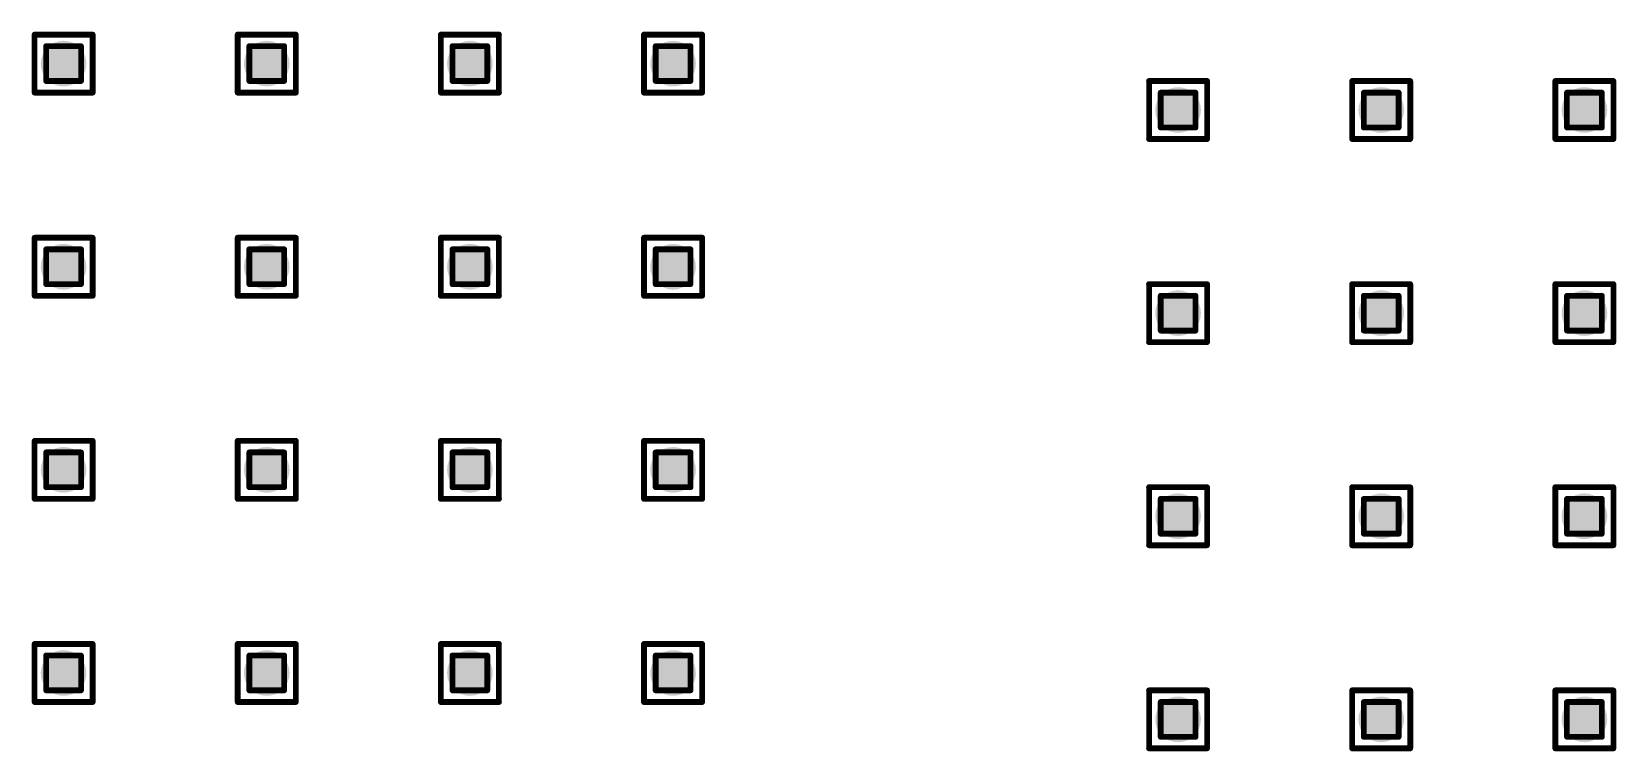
# Model space of a CAD drawing. Header units: millimetres. Extents: x -25 to 478, y -31 to 252.
# Drawn here: x 33.07 to 46.94, y 49.56 to 55.85 of the extents above; entities that cross this region are included whole.
import ezdxf

# ---------------------------------------------------------------- set-up
doc = ezdxf.new("R2010")
doc.units = ezdxf.units.MM
doc.layers.add('DrillDrawing', color=1, linetype='Continuous')
doc.layers.add('ViaHoleLayer', color=16, linetype='Continuous')

msp = doc.modelspace()

# ---------------------------------------------------------------- hatches: boundary and pattern name
at = {"layer": 'ViaHoleLayer'}
h = msp.add_hatch(color=16, dxfattribs=at)
edge = h.paths.add_edge_path()
edge.add_arc((33.35, 55.575), 0.2, 0, 360)
h = msp.add_hatch(color=16, dxfattribs=at)
edge = h.paths.add_edge_path()
edge.add_arc((35.128, 55.575), 0.2, 0, 360)
h = msp.add_hatch(color=16, dxfattribs=at)
edge = h.paths.add_edge_path()
edge.add_arc((36.906, 55.575), 0.2, 0, 360)
h = msp.add_hatch(color=16, dxfattribs=at)
edge = h.paths.add_edge_path()
edge.add_arc((38.684, 55.575), 0.2, 0, 360)
h = msp.add_hatch(color=16, dxfattribs=at)
edge = h.paths.add_edge_path()
edge.add_arc((43.104, 55.169), 0.2, 0, 360)
h = msp.add_hatch(color=16, dxfattribs=at)
edge = h.paths.add_edge_path()
edge.add_arc((44.882, 55.169), 0.2, 0, 360)
h = msp.add_hatch(color=16, dxfattribs=at)
edge = h.paths.add_edge_path()
edge.add_arc((46.66, 55.169), 0.2, 0, 360)
h = msp.add_hatch(color=16, dxfattribs=at)
edge = h.paths.add_edge_path()
edge.add_arc((33.35, 53.797), 0.2, 0, 360)
h = msp.add_hatch(color=16, dxfattribs=at)
edge = h.paths.add_edge_path()
edge.add_arc((35.128, 53.797), 0.2, 0, 360)
h = msp.add_hatch(color=16, dxfattribs=at)
edge = h.paths.add_edge_path()
edge.add_arc((36.906, 53.797), 0.2, 0, 360)
h = msp.add_hatch(color=16, dxfattribs=at)
edge = h.paths.add_edge_path()
edge.add_arc((38.684, 53.797), 0.2, 0, 360)
h = msp.add_hatch(color=16, dxfattribs=at)
edge = h.paths.add_edge_path()
edge.add_arc((43.104, 53.391), 0.2, 0, 360)
h = msp.add_hatch(color=16, dxfattribs=at)
edge = h.paths.add_edge_path()
edge.add_arc((44.882, 53.391), 0.2, 0, 360)
h = msp.add_hatch(color=16, dxfattribs=at)
edge = h.paths.add_edge_path()
edge.add_arc((46.66, 53.391), 0.2, 0, 360)
h = msp.add_hatch(color=16, dxfattribs=at)
edge = h.paths.add_edge_path()
edge.add_arc((33.35, 52.019), 0.2, 0, 360)
h = msp.add_hatch(color=16, dxfattribs=at)
edge = h.paths.add_edge_path()
edge.add_arc((35.128, 52.019), 0.2, 0, 360)
h = msp.add_hatch(color=16, dxfattribs=at)
edge = h.paths.add_edge_path()
edge.add_arc((36.906, 52.019), 0.2, 0, 360)
h = msp.add_hatch(color=16, dxfattribs=at)
edge = h.paths.add_edge_path()
edge.add_arc((38.684, 52.019), 0.2, 0, 360)
h = msp.add_hatch(color=16, dxfattribs=at)
edge = h.paths.add_edge_path()
edge.add_arc((43.104, 51.613), 0.2, 0, 360)
h = msp.add_hatch(color=16, dxfattribs=at)
edge = h.paths.add_edge_path()
edge.add_arc((44.882, 51.613), 0.2, 0, 360)
h = msp.add_hatch(color=16, dxfattribs=at)
edge = h.paths.add_edge_path()
edge.add_arc((46.66, 51.613), 0.2, 0, 360)
h = msp.add_hatch(color=16, dxfattribs=at)
edge = h.paths.add_edge_path()
edge.add_arc((33.35, 50.241), 0.2, 0, 360)
h = msp.add_hatch(color=16, dxfattribs=at)
edge = h.paths.add_edge_path()
edge.add_arc((35.128, 50.241), 0.2, 0, 360)
h = msp.add_hatch(color=16, dxfattribs=at)
edge = h.paths.add_edge_path()
edge.add_arc((36.906, 50.241), 0.2, 0, 360)
h = msp.add_hatch(color=16, dxfattribs=at)
edge = h.paths.add_edge_path()
edge.add_arc((38.684, 50.241), 0.2, 0, 360)
h = msp.add_hatch(color=16, dxfattribs=at)
edge = h.paths.add_edge_path()
edge.add_arc((43.104, 49.835), 0.2, 0, 360)
h = msp.add_hatch(color=16, dxfattribs=at)
edge = h.paths.add_edge_path()
edge.add_arc((44.882, 49.835), 0.2, 0, 360)
h = msp.add_hatch(color=16, dxfattribs=at)
edge = h.paths.add_edge_path()
edge.add_arc((46.66, 49.835), 0.2, 0, 360)

# ---------------------------------------------------------------- linework, layer by layer
at = {"layer": 'DrillDrawing', "const_width": 0.0508}
for points in [[(33.096, 55.829), (33.604, 55.829)], [(33.096, 55.321), (33.096, 55.829)], [(33.198, 55.728), (33.503, 55.728)], [(33.198, 55.423), (33.198, 55.728)], [(33.503, 55.423), (33.503, 55.728)], [(33.604, 55.321), (33.604, 55.829)], [(34.874, 55.829), (35.382, 55.829)], [(34.874, 55.321), (34.874, 55.829)], [(34.976, 55.728), (35.281, 55.728)], [(34.976, 55.423), (34.976, 55.728)], [(35.281, 55.423), (35.281, 55.728)], [(35.382, 55.321), (35.382, 55.829)], [(36.652, 55.829), (37.16, 55.829)], [(36.652, 55.321), (36.652, 55.829)], [(36.754, 55.728), (37.059, 55.728)], [(36.754, 55.423), (36.754, 55.728)], [(37.059, 55.423), (37.059, 55.728)], [(37.16, 55.321), (37.16, 55.829)], [(38.43, 55.829), (38.938, 55.829)], [(38.43, 55.321), (38.43, 55.829)], [(38.532, 55.728), (38.837, 55.728)], [(38.532, 55.423), (38.532, 55.728)], [(38.837, 55.423), (38.837, 55.728)], [(38.938, 55.321), (38.938, 55.829)], [(33.096, 55.321), (33.604, 55.321)], [(33.198, 55.423), (33.503, 55.423)], [(34.874, 55.321), (35.382, 55.321)], [(34.976, 55.423), (35.281, 55.423)], [(36.652, 55.321), (37.16, 55.321)], [(36.754, 55.423), (37.059, 55.423)], [(38.43, 55.321), (38.938, 55.321)], [(38.532, 55.423), (38.837, 55.423)], [(42.85, 55.423), (43.358, 55.423)], [(42.85, 54.915), (42.85, 55.423)], [(42.951, 55.321), (43.256, 55.321)], [(42.951, 55.016), (42.951, 55.321)], [(43.256, 55.016), (43.256, 55.321)], [(43.358, 54.915), (43.358, 55.423)], [(44.628, 55.423), (45.136, 55.423)], [(44.628, 54.915), (44.628, 55.423)], [(44.729, 55.321), (45.034, 55.321)], [(44.729, 55.016), (44.729, 55.321)], [(45.034, 55.016), (45.034, 55.321)], [(45.136, 54.915), (45.136, 55.423)], [(46.406, 55.423), (46.914, 55.423)], [(46.406, 54.915), (46.406, 55.423)], [(46.507, 55.321), (46.812, 55.321)], [(46.507, 55.016), (46.507, 55.321)], [(46.812, 55.016), (46.812, 55.321)], [(46.914, 54.915), (46.914, 55.423)], [(42.85, 54.915), (43.358, 54.915)], [(42.951, 55.016), (43.256, 55.016)], [(44.628, 54.915), (45.136, 54.915)], [(44.729, 55.016), (45.034, 55.016)], [(46.406, 54.915), (46.914, 54.915)], [(46.507, 55.016), (46.812, 55.016)], [(33.096, 54.051), (33.604, 54.051)], [(33.096, 53.543), (33.096, 54.051)], [(33.198, 53.95), (33.503, 53.95)], [(33.198, 53.645), (33.198, 53.95)], [(33.503, 53.645), (33.503, 53.95)], [(33.604, 53.543), (33.604, 54.051)], [(34.874, 54.051), (35.382, 54.051)], [(34.874, 53.543), (34.874, 54.051)], [(34.976, 53.95), (35.281, 53.95)], [(34.976, 53.645), (34.976, 53.95)], [(35.281, 53.645), (35.281, 53.95)], [(35.382, 53.543), (35.382, 54.051)], [(36.652, 54.051), (37.16, 54.051)], [(36.652, 53.543), (36.652, 54.051)], [(36.754, 53.95), (37.059, 53.95)], [(36.754, 53.645), (36.754, 53.95)], [(37.059, 53.645), (37.059, 53.95)], [(37.16, 53.543), (37.16, 54.051)], [(38.43, 54.051), (38.938, 54.051)], [(38.43, 53.543), (38.43, 54.051)], [(38.532, 53.95), (38.837, 53.95)], [(38.532, 53.645), (38.532, 53.95)], [(38.837, 53.645), (38.837, 53.95)], [(38.938, 53.543), (38.938, 54.051)], [(33.096, 53.543), (33.604, 53.543)], [(33.198, 53.645), (33.503, 53.645)], [(34.874, 53.543), (35.382, 53.543)], [(34.976, 53.645), (35.281, 53.645)], [(36.652, 53.543), (37.16, 53.543)], [(36.754, 53.645), (37.059, 53.645)], [(38.43, 53.543), (38.938, 53.543)], [(38.532, 53.645), (38.837, 53.645)], [(42.85, 53.645), (43.358, 53.645)], [(42.85, 53.137), (42.85, 53.645)], [(42.951, 53.543), (43.256, 53.543)], [(42.951, 53.238), (42.951, 53.543)], [(43.256, 53.238), (43.256, 53.543)], [(43.358, 53.137), (43.358, 53.645)], [(44.628, 53.645), (45.136, 53.645)], [(44.628, 53.137), (44.628, 53.645)], [(44.729, 53.543), (45.034, 53.543)], [(44.729, 53.238), (44.729, 53.543)], [(45.034, 53.238), (45.034, 53.543)], [(45.136, 53.137), (45.136, 53.645)], [(46.406, 53.645), (46.914, 53.645)], [(46.406, 53.137), (46.406, 53.645)], [(46.507, 53.543), (46.812, 53.543)], [(46.507, 53.238), (46.507, 53.543)], [(46.812, 53.238), (46.812, 53.543)], [(46.914, 53.137), (46.914, 53.645)], [(42.951, 53.238), (43.256, 53.238)], [(44.729, 53.238), (45.034, 53.238)], [(46.507, 53.238), (46.812, 53.238)], [(42.85, 53.137), (43.358, 53.137)], [(44.628, 53.137), (45.136, 53.137)], [(46.406, 53.137), (46.914, 53.137)], [(33.096, 52.273), (33.604, 52.273)], [(33.096, 51.765), (33.096, 52.273)], [(33.604, 51.765), (33.604, 52.273)], [(34.874, 52.273), (35.382, 52.273)], [(34.874, 51.765), (34.874, 52.273)], [(35.382, 51.765), (35.382, 52.273)], [(36.652, 52.273), (37.16, 52.273)], [(36.652, 51.765), (36.652, 52.273)], [(37.16, 51.765), (37.16, 52.273)], [(38.43, 52.273), (38.938, 52.273)], [(38.43, 51.765), (38.43, 52.273)], [(38.938, 51.765), (38.938, 52.273)], [(33.198, 52.172), (33.503, 52.172)], [(33.198, 51.867), (33.198, 52.172)], [(33.503, 51.867), (33.503, 52.172)], [(34.976, 52.172), (35.281, 52.172)], [(34.976, 51.867), (34.976, 52.172)], [(35.281, 51.867), (35.281, 52.172)], [(36.754, 52.172), (37.059, 52.172)], [(36.754, 51.867), (36.754, 52.172)], [(37.059, 51.867), (37.059, 52.172)], [(38.532, 52.172), (38.837, 52.172)], [(38.532, 51.867), (38.532, 52.172)], [(38.837, 51.867), (38.837, 52.172)], [(33.198, 51.867), (33.503, 51.867)], [(34.976, 51.867), (35.281, 51.867)], [(36.754, 51.867), (37.059, 51.867)], [(38.532, 51.867), (38.837, 51.867)], [(42.85, 51.867), (43.358, 51.867)], [(42.85, 51.359), (42.85, 51.867)], [(43.358, 51.359), (43.358, 51.867)], [(44.628, 51.867), (45.136, 51.867)], [(44.628, 51.359), (44.628, 51.867)], [(45.136, 51.359), (45.136, 51.867)], [(46.406, 51.867), (46.914, 51.867)], [(46.406, 51.359), (46.406, 51.867)], [(46.914, 51.359), (46.914, 51.867)], [(33.096, 51.765), (33.604, 51.765)], [(34.874, 51.765), (35.382, 51.765)], [(36.652, 51.765), (37.16, 51.765)], [(38.43, 51.765), (38.938, 51.765)], [(42.951, 51.765), (43.256, 51.765)], [(42.951, 51.46), (42.951, 51.765)], [(43.256, 51.46), (43.256, 51.765)], [(44.729, 51.765), (45.034, 51.765)], [(44.729, 51.46), (44.729, 51.765)], [(45.034, 51.46), (45.034, 51.765)], [(46.507, 51.765), (46.812, 51.765)], [(46.507, 51.46), (46.507, 51.765)], [(46.812, 51.46), (46.812, 51.765)], [(42.951, 51.46), (43.256, 51.46)], [(44.729, 51.46), (45.034, 51.46)], [(46.507, 51.46), (46.812, 51.46)], [(42.85, 51.359), (43.358, 51.359)], [(44.628, 51.359), (45.136, 51.359)], [(46.406, 51.359), (46.914, 51.359)], [(33.096, 50.495), (33.604, 50.495)], [(33.096, 49.987), (33.096, 50.495)], [(33.604, 49.987), (33.604, 50.495)], [(34.874, 50.495), (35.382, 50.495)], [(34.874, 49.987), (34.874, 50.495)], [(35.382, 49.987), (35.382, 50.495)], [(36.652, 50.495), (37.16, 50.495)], [(36.652, 49.987), (36.652, 50.495)], [(37.16, 49.987), (37.16, 50.495)], [(38.43, 50.495), (38.938, 50.495)], [(38.43, 49.987), (38.43, 50.495)], [(38.938, 49.987), (38.938, 50.495)], [(33.198, 50.394), (33.503, 50.394)], [(33.198, 50.089), (33.198, 50.394)], [(33.503, 50.089), (33.503, 50.394)], [(34.976, 50.394), (35.281, 50.394)], [(34.976, 50.089), (34.976, 50.394)], [(35.281, 50.089), (35.281, 50.394)], [(36.754, 50.394), (37.059, 50.394)], [(36.754, 50.089), (36.754, 50.394)], [(37.059, 50.089), (37.059, 50.394)], [(38.532, 50.394), (38.837, 50.394)], [(38.532, 50.089), (38.532, 50.394)], [(38.837, 50.089), (38.837, 50.394)], [(33.198, 50.089), (33.503, 50.089)], [(34.976, 50.089), (35.281, 50.089)], [(36.754, 50.089), (37.059, 50.089)], [(38.532, 50.089), (38.837, 50.089)], [(42.85, 50.089), (43.358, 50.089)], [(42.85, 49.581), (42.85, 50.089)], [(43.358, 49.581), (43.358, 50.089)], [(44.628, 50.089), (45.136, 50.089)], [(44.628, 49.581), (44.628, 50.089)], [(45.136, 49.581), (45.136, 50.089)], [(46.406, 50.089), (46.914, 50.089)], [(46.406, 49.581), (46.406, 50.089)], [(46.914, 49.581), (46.914, 50.089)], [(33.096, 49.987), (33.604, 49.987)], [(34.874, 49.987), (35.382, 49.987)], [(36.652, 49.987), (37.16, 49.987)], [(38.43, 49.987), (38.938, 49.987)], [(42.951, 49.987), (43.256, 49.987)], [(42.951, 49.682), (42.951, 49.987)], [(43.256, 49.682), (43.256, 49.987)], [(44.729, 49.987), (45.034, 49.987)], [(44.729, 49.682), (44.729, 49.987)], [(45.034, 49.682), (45.034, 49.987)], [(46.507, 49.987), (46.812, 49.987)], [(46.507, 49.682), (46.507, 49.987)], [(46.812, 49.682), (46.812, 49.987)], [(42.951, 49.682), (43.256, 49.682)], [(44.729, 49.682), (45.034, 49.682)], [(46.507, 49.682), (46.812, 49.682)], [(42.85, 49.581), (43.358, 49.581)], [(44.628, 49.581), (45.136, 49.581)], [(46.406, 49.581), (46.914, 49.581)]]:
    msp.add_lwpolyline(points, dxfattribs=at)
at = {"layer": 'DrillDrawing', "const_width": 0.0254}
for points in [[(33.084, 55.829, 1), (33.109, 55.829, 1)], [(33.084, 55.829, 1), (33.109, 55.829, 1)], [(33.185, 55.728, 1), (33.211, 55.728, 1)], [(33.185, 55.728, 1), (33.211, 55.728, 1)], [(33.49, 55.728, 1), (33.515, 55.728, 1)], [(33.49, 55.728, 1), (33.515, 55.728, 1)], [(33.592, 55.829, 1), (33.617, 55.829, 1)], [(33.592, 55.829, 1), (33.617, 55.829, 1)], [(34.861, 55.829, 1), (34.887, 55.829, 1)], [(34.861, 55.829, 1), (34.887, 55.829, 1)], [(34.963, 55.728, 1), (34.988, 55.728, 1)], [(34.963, 55.728, 1), (34.988, 55.728, 1)], [(35.268, 55.728, 1), (35.293, 55.728, 1)], [(35.268, 55.728, 1), (35.293, 55.728, 1)], [(35.37, 55.829, 1), (35.395, 55.829, 1)], [(35.37, 55.829, 1), (35.395, 55.829, 1)], [(36.639, 55.829, 1), (36.665, 55.829, 1)], [(36.639, 55.829, 1), (36.665, 55.829, 1)], [(36.741, 55.728, 1), (36.767, 55.728, 1)], [(36.741, 55.728, 1), (36.767, 55.728, 1)], [(37.046, 55.728, 1), (37.071, 55.728, 1)], [(37.046, 55.728, 1), (37.071, 55.728, 1)], [(37.147, 55.829, 1), (37.173, 55.829, 1)], [(37.147, 55.829, 1), (37.173, 55.829, 1)], [(38.417, 55.829, 1), (38.443, 55.829, 1)], [(38.417, 55.829, 1), (38.443, 55.829, 1)], [(38.519, 55.728, 1), (38.544, 55.728, 1)], [(38.519, 55.728, 1), (38.544, 55.728, 1)], [(38.824, 55.728, 1), (38.849, 55.728, 1)], [(38.824, 55.728, 1), (38.849, 55.728, 1)], [(38.925, 55.829, 1), (38.951, 55.829, 1)], [(38.925, 55.829, 1), (38.951, 55.829, 1)], [(33.084, 55.321, 1), (33.109, 55.321, 1)], [(33.084, 55.321, 1), (33.109, 55.321, 1)], [(33.185, 55.423, 1), (33.211, 55.423, 1)], [(33.185, 55.423, 1), (33.211, 55.423, 1)], [(33.49, 55.423, 1), (33.515, 55.423, 1)], [(33.49, 55.423, 1), (33.515, 55.423, 1)], [(33.592, 55.321, 1), (33.617, 55.321, 1)], [(33.592, 55.321, 1), (33.617, 55.321, 1)], [(34.861, 55.321, 1), (34.887, 55.321, 1)], [(34.861, 55.321, 1), (34.887, 55.321, 1)], [(34.963, 55.423, 1), (34.988, 55.423, 1)], [(34.963, 55.423, 1), (34.988, 55.423, 1)], [(35.268, 55.423, 1), (35.293, 55.423, 1)], [(35.268, 55.423, 1), (35.293, 55.423, 1)], [(35.37, 55.321, 1), (35.395, 55.321, 1)], [(35.37, 55.321, 1), (35.395, 55.321, 1)], [(36.639, 55.321, 1), (36.665, 55.321, 1)], [(36.639, 55.321, 1), (36.665, 55.321, 1)], [(36.741, 55.423, 1), (36.767, 55.423, 1)], [(36.741, 55.423, 1), (36.767, 55.423, 1)], [(37.046, 55.423, 1), (37.071, 55.423, 1)], [(37.046, 55.423, 1), (37.071, 55.423, 1)], [(37.147, 55.321, 1), (37.173, 55.321, 1)], [(37.147, 55.321, 1), (37.173, 55.321, 1)], [(38.417, 55.321, 1), (38.443, 55.321, 1)], [(38.417, 55.321, 1), (38.443, 55.321, 1)], [(38.519, 55.423, 1), (38.544, 55.423, 1)], [(38.519, 55.423, 1), (38.544, 55.423, 1)], [(38.824, 55.423, 1), (38.849, 55.423, 1)], [(38.824, 55.423, 1), (38.849, 55.423, 1)], [(38.925, 55.321, 1), (38.951, 55.321, 1)], [(38.925, 55.321, 1), (38.951, 55.321, 1)], [(42.837, 55.423, 1), (42.862, 55.423, 1)], [(42.837, 55.423, 1), (42.862, 55.423, 1)], [(42.939, 55.321, 1), (42.964, 55.321, 1)], [(42.939, 55.321, 1), (42.964, 55.321, 1)], [(43.243, 55.321, 1), (43.269, 55.321, 1)], [(43.243, 55.321, 1), (43.269, 55.321, 1)], [(43.345, 55.423, 1), (43.37, 55.423, 1)], [(43.345, 55.423, 1), (43.37, 55.423, 1)], [(44.615, 55.423, 1), (44.641, 55.423, 1)], [(44.615, 55.423, 1), (44.641, 55.423, 1)], [(44.717, 55.321, 1), (44.742, 55.321, 1)], [(44.717, 55.321, 1), (44.742, 55.321, 1)], [(45.022, 55.321, 1), (45.047, 55.321, 1)], [(45.022, 55.321, 1), (45.047, 55.321, 1)], [(45.123, 55.423, 1), (45.148, 55.423, 1)], [(45.123, 55.423, 1), (45.148, 55.423, 1)], [(46.393, 55.423, 1), (46.418, 55.423, 1)], [(46.393, 55.423, 1), (46.418, 55.423, 1)], [(46.495, 55.321, 1), (46.52, 55.321, 1)], [(46.495, 55.321, 1), (46.52, 55.321, 1)], [(46.799, 55.321, 1), (46.825, 55.321, 1)], [(46.799, 55.321, 1), (46.825, 55.321, 1)], [(46.901, 55.423, 1), (46.926, 55.423, 1)], [(46.901, 55.423, 1), (46.926, 55.423, 1)], [(42.837, 54.915, 1), (42.862, 54.915, 1)], [(42.837, 54.915, 1), (42.862, 54.915, 1)], [(42.939, 55.016, 1), (42.964, 55.016, 1)], [(42.939, 55.016, 1), (42.964, 55.016, 1)], [(43.243, 55.016, 1), (43.269, 55.016, 1)], [(43.243, 55.016, 1), (43.269, 55.016, 1)], [(43.345, 54.915, 1), (43.37, 54.915, 1)], [(43.345, 54.915, 1), (43.37, 54.915, 1)], [(44.615, 54.915, 1), (44.641, 54.915, 1)], [(44.615, 54.915, 1), (44.641, 54.915, 1)], [(44.717, 55.016, 1), (44.742, 55.016, 1)], [(44.717, 55.016, 1), (44.742, 55.016, 1)], [(45.022, 55.016, 1), (45.047, 55.016, 1)], [(45.022, 55.016, 1), (45.047, 55.016, 1)], [(45.123, 54.915, 1), (45.148, 54.915, 1)], [(45.123, 54.915, 1), (45.148, 54.915, 1)], [(46.393, 54.915, 1), (46.418, 54.915, 1)], [(46.393, 54.915, 1), (46.418, 54.915, 1)], [(46.495, 55.016, 1), (46.52, 55.016, 1)], [(46.495, 55.016, 1), (46.52, 55.016, 1)], [(46.799, 55.016, 1), (46.825, 55.016, 1)], [(46.799, 55.016, 1), (46.825, 55.016, 1)], [(46.901, 54.915, 1), (46.926, 54.915, 1)], [(46.901, 54.915, 1), (46.926, 54.915, 1)], [(33.084, 54.051, 1), (33.109, 54.051, 1)], [(33.084, 54.051, 1), (33.109, 54.051, 1)], [(33.185, 53.95, 1), (33.211, 53.95, 1)], [(33.185, 53.95, 1), (33.211, 53.95, 1)], [(33.49, 53.95, 1), (33.515, 53.95, 1)], [(33.49, 53.95, 1), (33.515, 53.95, 1)], [(33.592, 54.051, 1), (33.617, 54.051, 1)], [(33.592, 54.051, 1), (33.617, 54.051, 1)], [(34.861, 54.051, 1), (34.887, 54.051, 1)], [(34.861, 54.051, 1), (34.887, 54.051, 1)], [(34.963, 53.95, 1), (34.988, 53.95, 1)], [(34.963, 53.95, 1), (34.988, 53.95, 1)], [(35.268, 53.95, 1), (35.293, 53.95, 1)], [(35.268, 53.95, 1), (35.293, 53.95, 1)], [(35.37, 54.051, 1), (35.395, 54.051, 1)], [(35.37, 54.051, 1), (35.395, 54.051, 1)], [(36.639, 54.051, 1), (36.665, 54.051, 1)], [(36.639, 54.051, 1), (36.665, 54.051, 1)], [(36.741, 53.95, 1), (36.767, 53.95, 1)], [(36.741, 53.95, 1), (36.767, 53.95, 1)], [(37.046, 53.95, 1), (37.071, 53.95, 1)], [(37.046, 53.95, 1), (37.071, 53.95, 1)], [(37.147, 54.051, 1), (37.173, 54.051, 1)], [(37.147, 54.051, 1), (37.173, 54.051, 1)], [(38.417, 54.051, 1), (38.443, 54.051, 1)], [(38.417, 54.051, 1), (38.443, 54.051, 1)], [(38.519, 53.95, 1), (38.544, 53.95, 1)], [(38.519, 53.95, 1), (38.544, 53.95, 1)], [(38.824, 53.95, 1), (38.849, 53.95, 1)], [(38.824, 53.95, 1), (38.849, 53.95, 1)], [(38.925, 54.051, 1), (38.951, 54.051, 1)], [(38.925, 54.051, 1), (38.951, 54.051, 1)], [(33.084, 53.543, 1), (33.109, 53.543, 1)], [(33.084, 53.543, 1), (33.109, 53.543, 1)], [(33.185, 53.645, 1), (33.211, 53.645, 1)], [(33.185, 53.645, 1), (33.211, 53.645, 1)], [(33.49, 53.645, 1), (33.515, 53.645, 1)], [(33.49, 53.645, 1), (33.515, 53.645, 1)], [(33.592, 53.543, 1), (33.617, 53.543, 1)], [(33.592, 53.543, 1), (33.617, 53.543, 1)], [(34.861, 53.543, 1), (34.887, 53.543, 1)], [(34.861, 53.543, 1), (34.887, 53.543, 1)], [(34.963, 53.645, 1), (34.988, 53.645, 1)], [(34.963, 53.645, 1), (34.988, 53.645, 1)], [(35.268, 53.645, 1), (35.293, 53.645, 1)], [(35.268, 53.645, 1), (35.293, 53.645, 1)], [(35.37, 53.543, 1), (35.395, 53.543, 1)], [(35.37, 53.543, 1), (35.395, 53.543, 1)], [(36.639, 53.543, 1), (36.665, 53.543, 1)], [(36.639, 53.543, 1), (36.665, 53.543, 1)], [(36.741, 53.645, 1), (36.767, 53.645, 1)], [(36.741, 53.645, 1), (36.767, 53.645, 1)], [(37.046, 53.645, 1), (37.071, 53.645, 1)], [(37.046, 53.645, 1), (37.071, 53.645, 1)], [(37.147, 53.543, 1), (37.173, 53.543, 1)], [(37.147, 53.543, 1), (37.173, 53.543, 1)], [(38.417, 53.543, 1), (38.443, 53.543, 1)], [(38.417, 53.543, 1), (38.443, 53.543, 1)], [(38.519, 53.645, 1), (38.544, 53.645, 1)], [(38.519, 53.645, 1), (38.544, 53.645, 1)], [(38.824, 53.645, 1), (38.849, 53.645, 1)], [(38.824, 53.645, 1), (38.849, 53.645, 1)], [(38.925, 53.543, 1), (38.951, 53.543, 1)], [(38.925, 53.543, 1), (38.951, 53.543, 1)], [(42.837, 53.645, 1), (42.862, 53.645, 1)], [(42.837, 53.645, 1), (42.862, 53.645, 1)], [(42.939, 53.543, 1), (42.964, 53.543, 1)], [(42.939, 53.543, 1), (42.964, 53.543, 1)], [(43.243, 53.543, 1), (43.269, 53.543, 1)], [(43.243, 53.543, 1), (43.269, 53.543, 1)], [(43.345, 53.645, 1), (43.37, 53.645, 1)], [(43.345, 53.645, 1), (43.37, 53.645, 1)], [(44.615, 53.645, 1), (44.641, 53.645, 1)], [(44.615, 53.645, 1), (44.641, 53.645, 1)], [(44.717, 53.543, 1), (44.742, 53.543, 1)], [(44.717, 53.543, 1), (44.742, 53.543, 1)], [(45.022, 53.543, 1), (45.047, 53.543, 1)], [(45.022, 53.543, 1), (45.047, 53.543, 1)], [(45.123, 53.645, 1), (45.148, 53.645, 1)], [(45.123, 53.645, 1), (45.148, 53.645, 1)], [(46.393, 53.645, 1), (46.418, 53.645, 1)], [(46.393, 53.645, 1), (46.418, 53.645, 1)], [(46.495, 53.543, 1), (46.52, 53.543, 1)], [(46.495, 53.543, 1), (46.52, 53.543, 1)], [(46.799, 53.543, 1), (46.825, 53.543, 1)], [(46.799, 53.543, 1), (46.825, 53.543, 1)], [(46.901, 53.645, 1), (46.926, 53.645, 1)], [(46.901, 53.645, 1), (46.926, 53.645, 1)], [(42.939, 53.238, 1), (42.964, 53.238, 1)], [(42.939, 53.238, 1), (42.964, 53.238, 1)], [(43.243, 53.238, 1), (43.269, 53.238, 1)], [(43.243, 53.238, 1), (43.269, 53.238, 1)], [(44.717, 53.238, 1), (44.742, 53.238, 1)], [(44.717, 53.238, 1), (44.742, 53.238, 1)], [(45.022, 53.238, 1), (45.047, 53.238, 1)], [(45.022, 53.238, 1), (45.047, 53.238, 1)], [(46.495, 53.238, 1), (46.52, 53.238, 1)], [(46.495, 53.238, 1), (46.52, 53.238, 1)], [(46.799, 53.238, 1), (46.825, 53.238, 1)], [(46.799, 53.238, 1), (46.825, 53.238, 1)], [(42.837, 53.137, 1), (42.862, 53.137, 1)], [(42.837, 53.137, 1), (42.862, 53.137, 1)], [(43.345, 53.137, 1), (43.37, 53.137, 1)], [(43.345, 53.137, 1), (43.37, 53.137, 1)], [(44.615, 53.137, 1), (44.641, 53.137, 1)], [(44.615, 53.137, 1), (44.641, 53.137, 1)], [(45.123, 53.137, 1), (45.148, 53.137, 1)], [(45.123, 53.137, 1), (45.148, 53.137, 1)], [(46.393, 53.137, 1), (46.418, 53.137, 1)], [(46.393, 53.137, 1), (46.418, 53.137, 1)], [(46.901, 53.137, 1), (46.926, 53.137, 1)], [(46.901, 53.137, 1), (46.926, 53.137, 1)], [(33.084, 52.273, 1), (33.109, 52.273, 1)], [(33.084, 52.273, 1), (33.109, 52.273, 1)], [(33.592, 52.273, 1), (33.617, 52.273, 1)], [(33.592, 52.273, 1), (33.617, 52.273, 1)], [(34.861, 52.273, 1), (34.887, 52.273, 1)], [(34.861, 52.273, 1), (34.887, 52.273, 1)], [(35.37, 52.273, 1), (35.395, 52.273, 1)], [(35.37, 52.273, 1), (35.395, 52.273, 1)], [(36.639, 52.273, 1), (36.665, 52.273, 1)], [(36.639, 52.273, 1), (36.665, 52.273, 1)], [(37.147, 52.273, 1), (37.173, 52.273, 1)], [(37.147, 52.273, 1), (37.173, 52.273, 1)], [(38.417, 52.273, 1), (38.443, 52.273, 1)], [(38.417, 52.273, 1), (38.443, 52.273, 1)], [(38.925, 52.273, 1), (38.951, 52.273, 1)], [(38.925, 52.273, 1), (38.951, 52.273, 1)], [(33.185, 52.172, 1), (33.211, 52.172, 1)], [(33.185, 52.172, 1), (33.211, 52.172, 1)], [(33.49, 52.172, 1), (33.515, 52.172, 1)], [(33.49, 52.172, 1), (33.515, 52.172, 1)], [(34.963, 52.172, 1), (34.988, 52.172, 1)], [(34.963, 52.172, 1), (34.988, 52.172, 1)], [(35.268, 52.172, 1), (35.293, 52.172, 1)], [(35.268, 52.172, 1), (35.293, 52.172, 1)], [(36.741, 52.172, 1), (36.767, 52.172, 1)], [(36.741, 52.172, 1), (36.767, 52.172, 1)], [(37.046, 52.172, 1), (37.071, 52.172, 1)], [(37.046, 52.172, 1), (37.071, 52.172, 1)], [(38.519, 52.172, 1), (38.544, 52.172, 1)], [(38.519, 52.172, 1), (38.544, 52.172, 1)], [(38.824, 52.172, 1), (38.849, 52.172, 1)], [(38.824, 52.172, 1), (38.849, 52.172, 1)], [(33.185, 51.867, 1), (33.211, 51.867, 1)], [(33.185, 51.867, 1), (33.211, 51.867, 1)], [(33.49, 51.867, 1), (33.515, 51.867, 1)], [(33.49, 51.867, 1), (33.515, 51.867, 1)], [(34.963, 51.867, 1), (34.988, 51.867, 1)], [(34.963, 51.867, 1), (34.988, 51.867, 1)], [(35.268, 51.867, 1), (35.293, 51.867, 1)], [(35.268, 51.867, 1), (35.293, 51.867, 1)], [(36.741, 51.867, 1), (36.767, 51.867, 1)], [(36.741, 51.867, 1), (36.767, 51.867, 1)], [(37.046, 51.867, 1), (37.071, 51.867, 1)], [(37.046, 51.867, 1), (37.071, 51.867, 1)], [(38.519, 51.867, 1), (38.544, 51.867, 1)], [(38.519, 51.867, 1), (38.544, 51.867, 1)], [(38.824, 51.867, 1), (38.849, 51.867, 1)], [(38.824, 51.867, 1), (38.849, 51.867, 1)], [(42.837, 51.867, 1), (42.862, 51.867, 1)], [(42.837, 51.867, 1), (42.862, 51.867, 1)], [(43.345, 51.867, 1), (43.37, 51.867, 1)], [(43.345, 51.867, 1), (43.37, 51.867, 1)], [(44.615, 51.867, 1), (44.641, 51.867, 1)], [(44.615, 51.867, 1), (44.641, 51.867, 1)], [(45.123, 51.867, 1), (45.148, 51.867, 1)], [(45.123, 51.867, 1), (45.148, 51.867, 1)], [(46.393, 51.867, 1), (46.418, 51.867, 1)], [(46.393, 51.867, 1), (46.418, 51.867, 1)], [(46.901, 51.867, 1), (46.926, 51.867, 1)], [(46.901, 51.867, 1), (46.926, 51.867, 1)], [(33.084, 51.765, 1), (33.109, 51.765, 1)], [(33.084, 51.765, 1), (33.109, 51.765, 1)], [(33.592, 51.765, 1), (33.617, 51.765, 1)], [(33.592, 51.765, 1), (33.617, 51.765, 1)], [(34.861, 51.765, 1), (34.887, 51.765, 1)], [(34.861, 51.765, 1), (34.887, 51.765, 1)], [(35.37, 51.765, 1), (35.395, 51.765, 1)], [(35.37, 51.765, 1), (35.395, 51.765, 1)], [(36.639, 51.765, 1), (36.665, 51.765, 1)], [(36.639, 51.765, 1), (36.665, 51.765, 1)], [(37.147, 51.765, 1), (37.173, 51.765, 1)], [(37.147, 51.765, 1), (37.173, 51.765, 1)], [(38.417, 51.765, 1), (38.443, 51.765, 1)], [(38.417, 51.765, 1), (38.443, 51.765, 1)], [(38.925, 51.765, 1), (38.951, 51.765, 1)], [(38.925, 51.765, 1), (38.951, 51.765, 1)], [(42.939, 51.765, 1), (42.964, 51.765, 1)], [(42.939, 51.765, 1), (42.964, 51.765, 1)], [(43.243, 51.765, 1), (43.269, 51.765, 1)], [(43.243, 51.765, 1), (43.269, 51.765, 1)], [(44.717, 51.765, 1), (44.742, 51.765, 1)], [(44.717, 51.765, 1), (44.742, 51.765, 1)], [(45.022, 51.765, 1), (45.047, 51.765, 1)], [(45.022, 51.765, 1), (45.047, 51.765, 1)], [(46.495, 51.765, 1), (46.52, 51.765, 1)], [(46.495, 51.765, 1), (46.52, 51.765, 1)], [(46.799, 51.765, 1), (46.825, 51.765, 1)], [(46.799, 51.765, 1), (46.825, 51.765, 1)], [(42.939, 51.46, 1), (42.964, 51.46, 1)], [(42.939, 51.46, 1), (42.964, 51.46, 1)], [(43.243, 51.46, 1), (43.269, 51.46, 1)], [(43.243, 51.46, 1), (43.269, 51.46, 1)], [(44.717, 51.46, 1), (44.742, 51.46, 1)], [(44.717, 51.46, 1), (44.742, 51.46, 1)], [(45.022, 51.46, 1), (45.047, 51.46, 1)], [(45.022, 51.46, 1), (45.047, 51.46, 1)], [(46.495, 51.46, 1), (46.52, 51.46, 1)], [(46.495, 51.46, 1), (46.52, 51.46, 1)], [(46.799, 51.46, 1), (46.825, 51.46, 1)], [(46.799, 51.46, 1), (46.825, 51.46, 1)], [(42.837, 51.359, 1), (42.862, 51.359, 1)], [(42.837, 51.359, 1), (42.862, 51.359, 1)], [(43.345, 51.359, 1), (43.37, 51.359, 1)], [(43.345, 51.359, 1), (43.37, 51.359, 1)], [(44.615, 51.359, 1), (44.641, 51.359, 1)], [(44.615, 51.359, 1), (44.641, 51.359, 1)], [(45.123, 51.359, 1), (45.148, 51.359, 1)], [(45.123, 51.359, 1), (45.148, 51.359, 1)], [(46.393, 51.359, 1), (46.418, 51.359, 1)], [(46.393, 51.359, 1), (46.418, 51.359, 1)], [(46.901, 51.359, 1), (46.926, 51.359, 1)], [(46.901, 51.359, 1), (46.926, 51.359, 1)], [(33.084, 50.495, 1), (33.109, 50.495, 1)], [(33.084, 50.495, 1), (33.109, 50.495, 1)], [(33.592, 50.495, 1), (33.617, 50.495, 1)], [(33.592, 50.495, 1), (33.617, 50.495, 1)], [(34.861, 50.495, 1), (34.887, 50.495, 1)], [(34.861, 50.495, 1), (34.887, 50.495, 1)], [(35.37, 50.495, 1), (35.395, 50.495, 1)], [(35.37, 50.495, 1), (35.395, 50.495, 1)], [(36.639, 50.495, 1), (36.665, 50.495, 1)], [(36.639, 50.495, 1), (36.665, 50.495, 1)], [(37.147, 50.495, 1), (37.173, 50.495, 1)], [(37.147, 50.495, 1), (37.173, 50.495, 1)], [(38.417, 50.495, 1), (38.443, 50.495, 1)], [(38.417, 50.495, 1), (38.443, 50.495, 1)], [(38.925, 50.495, 1), (38.951, 50.495, 1)], [(38.925, 50.495, 1), (38.951, 50.495, 1)], [(33.185, 50.394, 1), (33.211, 50.394, 1)], [(33.185, 50.394, 1), (33.211, 50.394, 1)], [(33.49, 50.394, 1), (33.515, 50.394, 1)], [(33.49, 50.394, 1), (33.515, 50.394, 1)], [(34.963, 50.394, 1), (34.988, 50.394, 1)], [(34.963, 50.394, 1), (34.988, 50.394, 1)], [(35.268, 50.394, 1), (35.293, 50.394, 1)], [(35.268, 50.394, 1), (35.293, 50.394, 1)], [(36.741, 50.394, 1), (36.767, 50.394, 1)], [(36.741, 50.394, 1), (36.767, 50.394, 1)], [(37.046, 50.394, 1), (37.071, 50.394, 1)], [(37.046, 50.394, 1), (37.071, 50.394, 1)], [(38.519, 50.394, 1), (38.544, 50.394, 1)], [(38.519, 50.394, 1), (38.544, 50.394, 1)], [(38.824, 50.394, 1), (38.849, 50.394, 1)], [(38.824, 50.394, 1), (38.849, 50.394, 1)], [(33.185, 50.089, 1), (33.211, 50.089, 1)], [(33.185, 50.089, 1), (33.211, 50.089, 1)], [(33.49, 50.089, 1), (33.515, 50.089, 1)], [(33.49, 50.089, 1), (33.515, 50.089, 1)], [(34.963, 50.089, 1), (34.988, 50.089, 1)], [(34.963, 50.089, 1), (34.988, 50.089, 1)], [(35.268, 50.089, 1), (35.293, 50.089, 1)], [(35.268, 50.089, 1), (35.293, 50.089, 1)], [(36.741, 50.089, 1), (36.767, 50.089, 1)], [(36.741, 50.089, 1), (36.767, 50.089, 1)], [(37.046, 50.089, 1), (37.071, 50.089, 1)], [(37.046, 50.089, 1), (37.071, 50.089, 1)], [(38.519, 50.089, 1), (38.544, 50.089, 1)], [(38.519, 50.089, 1), (38.544, 50.089, 1)], [(38.824, 50.089, 1), (38.849, 50.089, 1)], [(38.824, 50.089, 1), (38.849, 50.089, 1)], [(42.837, 50.089, 1), (42.862, 50.089, 1)], [(42.837, 50.089, 1), (42.862, 50.089, 1)], [(43.345, 50.089, 1), (43.37, 50.089, 1)], [(43.345, 50.089, 1), (43.37, 50.089, 1)], [(44.615, 50.089, 1), (44.641, 50.089, 1)], [(44.615, 50.089, 1), (44.641, 50.089, 1)], [(45.123, 50.089, 1), (45.148, 50.089, 1)], [(45.123, 50.089, 1), (45.148, 50.089, 1)], [(46.393, 50.089, 1), (46.418, 50.089, 1)], [(46.393, 50.089, 1), (46.418, 50.089, 1)], [(46.901, 50.089, 1), (46.926, 50.089, 1)], [(46.901, 50.089, 1), (46.926, 50.089, 1)], [(33.084, 49.987, 1), (33.109, 49.987, 1)], [(33.084, 49.987, 1), (33.109, 49.987, 1)], [(33.592, 49.987, 1), (33.617, 49.987, 1)], [(33.592, 49.987, 1), (33.617, 49.987, 1)], [(34.861, 49.987, 1), (34.887, 49.987, 1)], [(34.861, 49.987, 1), (34.887, 49.987, 1)], [(35.37, 49.987, 1), (35.395, 49.987, 1)], [(35.37, 49.987, 1), (35.395, 49.987, 1)], [(36.639, 49.987, 1), (36.665, 49.987, 1)], [(36.639, 49.987, 1), (36.665, 49.987, 1)], [(37.147, 49.987, 1), (37.173, 49.987, 1)], [(37.147, 49.987, 1), (37.173, 49.987, 1)], [(38.417, 49.987, 1), (38.443, 49.987, 1)], [(38.417, 49.987, 1), (38.443, 49.987, 1)], [(38.925, 49.987, 1), (38.951, 49.987, 1)], [(38.925, 49.987, 1), (38.951, 49.987, 1)], [(42.939, 49.987, 1), (42.964, 49.987, 1)], [(42.939, 49.987, 1), (42.964, 49.987, 1)], [(43.243, 49.987, 1), (43.269, 49.987, 1)], [(43.243, 49.987, 1), (43.269, 49.987, 1)], [(44.717, 49.987, 1), (44.742, 49.987, 1)], [(44.717, 49.987, 1), (44.742, 49.987, 1)], [(45.022, 49.987, 1), (45.047, 49.987, 1)], [(45.022, 49.987, 1), (45.047, 49.987, 1)], [(46.495, 49.987, 1), (46.52, 49.987, 1)], [(46.495, 49.987, 1), (46.52, 49.987, 1)], [(46.799, 49.987, 1), (46.825, 49.987, 1)], [(46.799, 49.987, 1), (46.825, 49.987, 1)], [(42.939, 49.682, 1), (42.964, 49.682, 1)], [(42.939, 49.682, 1), (42.964, 49.682, 1)], [(43.243, 49.682, 1), (43.269, 49.682, 1)], [(43.243, 49.682, 1), (43.269, 49.682, 1)], [(44.717, 49.682, 1), (44.742, 49.682, 1)], [(44.717, 49.682, 1), (44.742, 49.682, 1)], [(45.022, 49.682, 1), (45.047, 49.682, 1)], [(45.022, 49.682, 1), (45.047, 49.682, 1)], [(46.495, 49.682, 1), (46.52, 49.682, 1)], [(46.495, 49.682, 1), (46.52, 49.682, 1)], [(46.799, 49.682, 1), (46.825, 49.682, 1)], [(46.799, 49.682, 1), (46.825, 49.682, 1)], [(42.837, 49.581, 1), (42.862, 49.581, 1)], [(42.837, 49.581, 1), (42.862, 49.581, 1)], [(43.345, 49.581, 1), (43.37, 49.581, 1)], [(43.345, 49.581, 1), (43.37, 49.581, 1)], [(44.615, 49.581, 1), (44.641, 49.581, 1)], [(44.615, 49.581, 1), (44.641, 49.581, 1)], [(45.123, 49.581, 1), (45.148, 49.581, 1)], [(45.123, 49.581, 1), (45.148, 49.581, 1)], [(46.393, 49.581, 1), (46.418, 49.581, 1)], [(46.393, 49.581, 1), (46.418, 49.581, 1)], [(46.901, 49.581, 1), (46.926, 49.581, 1)], [(46.901, 49.581, 1), (46.926, 49.581, 1)]]:
    msp.add_lwpolyline(points, format="xyb", close=True, dxfattribs=at)

doc.saveas('drawing.dxf')
